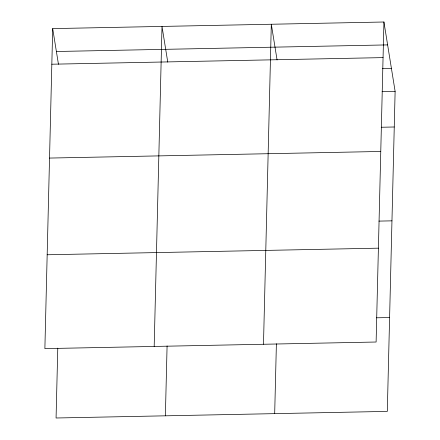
<?xml version="1.0" encoding="UTF-8"?>
<svg xmlns="http://www.w3.org/2000/svg" width="440" height="440" viewBox="0 0 440 440"><rect width="100%" height="100%" fill="white"/><g stroke="black" fill="none" stroke-linecap="round" stroke-linejoin="round"><path stroke-width="0.66" d="M52.696 28.606L44.875 348.623L376.112 342.018L383.933 22L52.696 28.606L58.454 64.306M57.778 348.123L56.067 418L387.305 411.395L395.125 91.377L383.933 22M154.181 346.44L162.003 26.422L167.761 62.123M165.38 415.822L167.085 345.945M263.489 344.262L271.31 24.244L277.074 59.945M274.687 413.644L276.392 343.767M56.386 51.497L387.624 44.897M51.827 64.218L383.059 57.613M382.503 68.662L391.435 68.486M382.08 91.641L395.125 91.377M381.211 127.254L394.257 126.99M49.528 158.07L380.765 151.465M378.917 221.106L391.963 220.847M47.168 254.766L378.406 248.166M376.552 317.801L389.598 317.543"/></g></svg>
